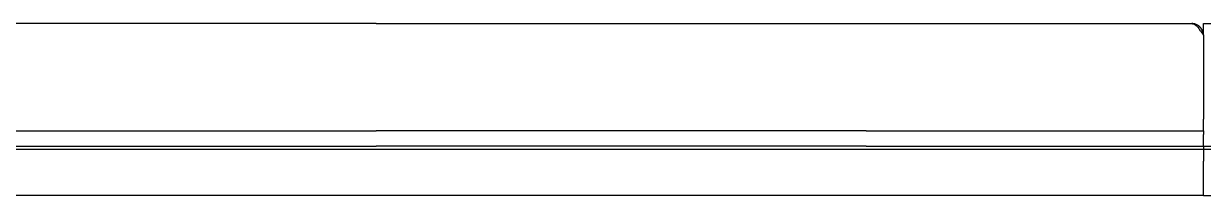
# Model space of a CAD drawing. Header units: millimetres. Extents: x -1421 to 3505, y -683 to 2759.
# Drawn here: x 1440.6 to 1825.6, y 944 to 1000 of the extents above; entities that cross this region are included whole.
import ezdxf

# ---------------------------------------------------------------- set-up
doc = ezdxf.new("R2010")
doc.units = ezdxf.units.MM
doc.header["$MEASUREMENT"] = 0
doc.layers.add('Utwórz2D linie widoczne', color=7, linetype='Continuous', true_color=0x000000)

msp = doc.modelspace()

# ---------------------------------------------------------------- linework, layer by layer
at = {"layer": 'Utwórz2D linie widoczne'}
for p, q in [((1555.63, 999.96), (1395.62, 999.96)), ((1555.63, 999.96), (1715.63, 999.96)), ((1715.63, 999.96), (1821.83, 999.96)), ((1821.83, 999.96), (1821.88, 999.96)), ((1821.88, 999.96), (1821.94, 999.96)), ((1822.02, 999.96), (1821.89, 999.96)), ((1821.94, 999.96), (1821.99, 999.95)), ((1821.99, 999.95), (1822.04, 999.95)), ((1822.15, 999.95), (1822.02, 999.96)), ((1822.04, 999.95), (1822.1, 999.94)), ((1822.1, 999.94), (1822.15, 999.93)), ((1822.28, 999.93), (1822.15, 999.95)), ((1822.15, 999.93), (1822.2, 999.92)), ((1822.2, 999.92), (1822.25, 999.9)), ((1822.25, 999.9), (1822.3, 999.89)), ((1822.41, 999.92), (1822.28, 999.93)), ((1822.37, 999.87), (1822.3, 999.89)), ((1822.44, 999.84), (1822.37, 999.87)), ((1822.54, 999.89), (1822.41, 999.92)), ((1822.5, 999.82), (1822.44, 999.84)), ((1822.56, 999.79), (1822.5, 999.82)), ((1822.67, 999.87), (1822.54, 999.89)), ((1822.63, 999.76), (1822.56, 999.79)), ((1822.69, 999.72), (1822.63, 999.76)), ((1822.8, 999.84), (1822.67, 999.87)), ((1822.75, 999.69), (1822.69, 999.72)), ((1822.75, 999.69), (1822.84, 999.63)), ((1822.92, 999.8), (1822.8, 999.84)), ((1822.84, 999.63), (1822.93, 999.58)), ((1823.05, 999.76), (1822.92, 999.8)), ((1822.93, 999.58), (1823.01, 999.52)), ((1823.01, 999.52), (1823.09, 999.45)), ((1823.17, 999.72), (1823.05, 999.76)), ((1823.09, 999.45), (1823.17, 999.39)), ((1823.29, 999.67), (1823.17, 999.72)), ((1823.17, 999.39), (1823.25, 999.32)), ((1823.37, 999.22), (1823.25, 999.32)), ((1823.41, 999.61), (1823.29, 999.67)), ((1823.48, 999.11), (1823.37, 999.22)), ((1823.53, 999.56), (1823.41, 999.61)), ((1823.59, 999), (1823.48, 999.11)), ((1823.65, 999.5), (1823.53, 999.56)), ((1823.7, 998.88), (1823.59, 999)), ((1823.76, 999.43), (1823.65, 999.5)), ((1823.7, 998.88), (1823.91, 998.65)), ((1823.88, 999.36), (1823.76, 999.43)), ((1823.98, 999.29), (1823.88, 999.36)), ((1823.91, 998.65), (1824.1, 998.4)), ((1824.09, 999.21), (1823.98, 999.29)), ((1824.2, 999.13), (1824.09, 999.21)), ((1824.1, 998.4), (1824.29, 998.15)), ((1824.3, 999.05), (1824.2, 999.13)), ((1824.47, 997.91), (1824.29, 998.15)), ((1824.4, 998.96), (1824.3, 999.05)), ((1824.49, 998.87), (1824.4, 998.96)), ((1824.65, 997.66), (1824.47, 997.91)), ((1824.58, 998.78), (1824.49, 998.87)), ((1824.67, 998.68), (1824.58, 998.78)), ((1824.65, 997.66), (1825.63, 996.16)), ((1824.76, 998.58), (1824.67, 998.68)), ((1824.84, 998.48), (1824.76, 998.58)), ((1824.92, 998.38), (1824.84, 998.48)), ((1824.99, 998.27), (1824.92, 998.38)), ((1825.06, 998.16), (1824.99, 998.27)), ((1825.13, 998.04), (1825.06, 998.16)), ((1825.19, 997.93), (1825.13, 998.04)), ((1825.25, 997.81), (1825.19, 997.93)), ((1825.31, 997.69), (1825.25, 997.81)), ((1825.36, 997.57), (1825.31, 997.69)), ((1825.4, 997.45), (1825.36, 997.57)), ((1825.45, 997.32), (1825.4, 997.45)), ((1825.48, 997.2), (1825.45, 997.32)), ((1825.52, 997.07), (1825.48, 997.2)), ((1825.63, 996.16), (1825.63, 999.96)), ((1825.63, 999.96), (1829.34, 999.96)), ((1825.55, 996.94), (1825.52, 997.07)), ((1825.57, 996.81), (1825.55, 996.94)), ((1825.59, 996.68), (1825.57, 996.81)), ((1825.61, 996.55), (1825.59, 996.68)), ((1825.62, 996.42), (1825.61, 996.55)), ((1825.63, 996.29), (1825.62, 996.42)), ((1825.63, 996.16), (1825.63, 996.29)), ((1825.63, 996.25), (1825.63, 996.24)), ((1825.63, 996.16), (1825.63, 968.76)), ((1825.63, 968.68), (1825.63, 968.76)), ((1825.63, 968.68), (1825.63, 968.68)), ((1825.63, 968.6), (1825.63, 968.68)), ((1825.63, 968.59), (1825.63, 968.6)), ((1825.63, 968.52), (1825.63, 968.59)), ((1825.63, 968.51), (1825.63, 968.52)), ((1825.63, 968.43), (1825.63, 968.51)), ((1825.63, 968.42), (1825.63, 968.43)), ((1825.63, 968.35), (1825.63, 968.42)), ((1825.63, 968.33), (1825.63, 968.35)), ((1825.63, 968.27), (1825.63, 968.33)), ((1825.63, 968.25), (1825.63, 968.27)), ((1825.63, 968.18), (1825.63, 968.25)), ((1825.63, 968.16), (1825.63, 968.18)), ((1825.63, 968.1), (1825.63, 968.16)), ((1825.63, 967.98), (1825.63, 968.1)), ((1825.63, 967.93), (1825.63, 967.98)), ((1825.63, 967.89), (1825.63, 967.93)), ((1825.63, 967.85), (1825.63, 967.89)), ((1825.63, 967.63), (1825.63, 967.85)), ((1825.63, 967.56), (1825.63, 967.63)), ((1825.63, 967.54), (1825.63, 967.56)), ((1825.63, 967.49), (1825.63, 967.54)), ((1825.63, 967.45), (1825.63, 967.49)), ((1825.63, 967.42), (1825.63, 967.45)), ((1825.63, 967.36), (1825.63, 967.42)), ((1825.63, 967.31), (1825.63, 967.36)), ((1825.63, 967.28), (1825.63, 967.31)), ((1825.63, 967.27), (1825.63, 967.28)), ((1825.63, 967.21), (1825.63, 967.27)), ((1825.63, 967.16), (1825.63, 967.2)), ((1825.63, 964.96), (1825.63, 967.1)), ((1395.62, 964.96), (1555.63, 964.96)), ((1715.63, 964.96), (1555.63, 964.96)), ((1715.63, 964.96), (1825.63, 964.96)), ((1825.63, 964.96), (1825.63, 963.76)), ((1825.63, 959.96), (1825.63, 963.76)), ((1555.63, 958.96), (1285.62, 958.96)), ((1395.62, 959.96), (1555.63, 959.96)), ((1715.63, 959.96), (1555.63, 959.96)), ((1825.63, 958.96), (1555.63, 958.96)), ((1715.63, 959.96), (1825.63, 959.96)), ((1825.63, 959.96), (2015.34, 959.96)), ((1825.63, 959.96), (1825.63, 958.96)), ((2012.32, 958.96), (1825.63, 958.96)), ((1825.63, 958.96), (1825.63, 955.16)), ((1825.63, 943.96), (1825.63, 955.16)), ((1825.63, 955.16), (1825.63, 955.16)), ((1555.63, 943.96), (1285.62, 943.96)), ((1825.63, 943.96), (1555.63, 943.96)), ((1825.63, 943.96), (1999.34, 943.96))]:
    msp.add_line(p, q, dxfattribs=at)

doc.saveas('drawing.dxf')
